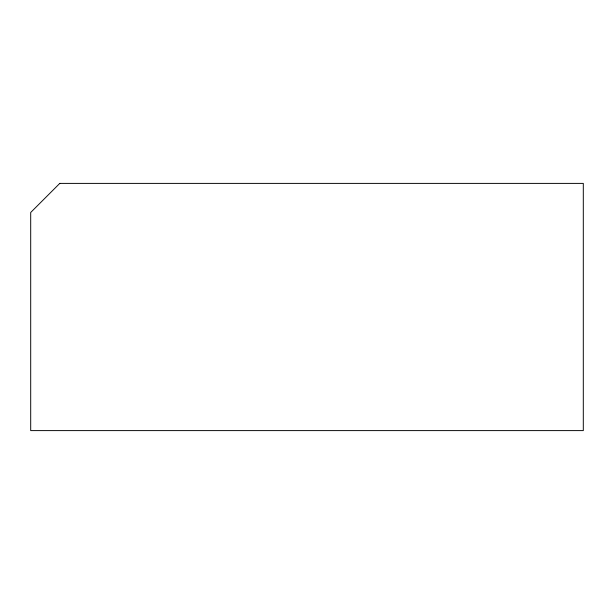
<?xml version="1.0" encoding="UTF-8"?>
<svg xmlns="http://www.w3.org/2000/svg" width="614" height="614" viewBox="0 0 614 614"><rect width="100%" height="100%" fill="white"/><g stroke="black" fill="none" stroke-linecap="round" stroke-linejoin="round"><path stroke-width="0.92" d="M59.781 183.394L30.7 212.475L30.7 430.606L583.3 430.606L583.3 183.394L59.781 183.394"/></g></svg>
